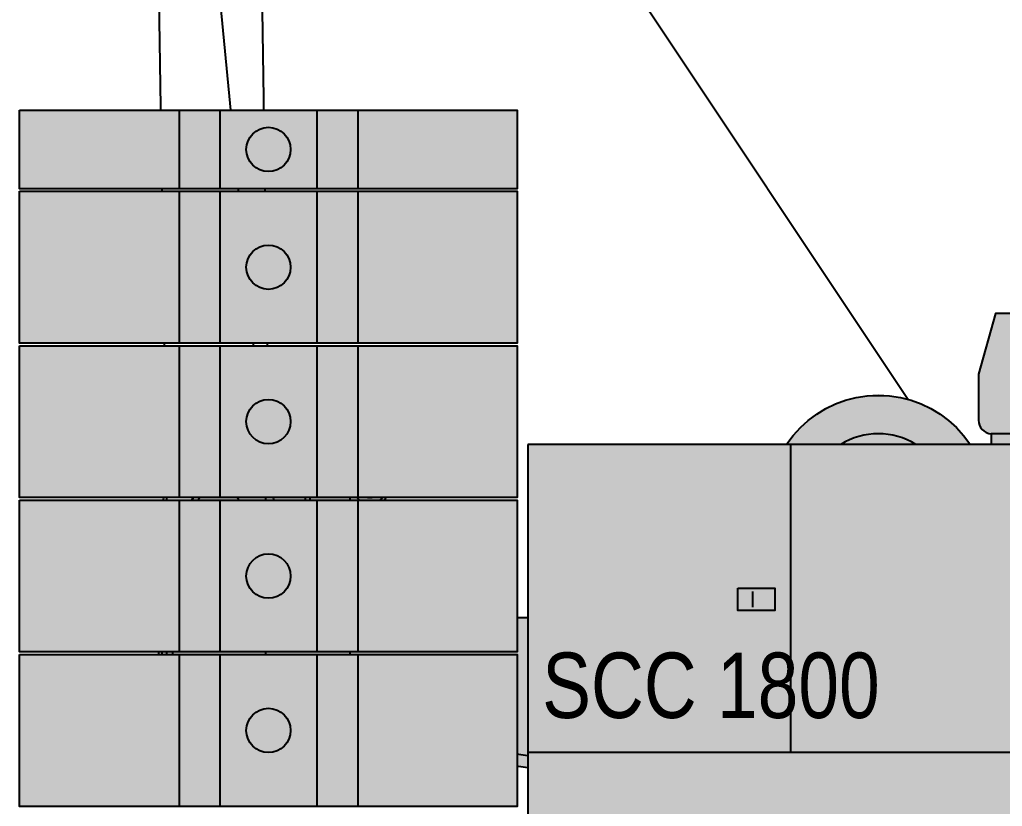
# Model space of a CAD drawing. Header units: millimetres. Extents: x -6554 to 5456, y -10594 to 19581.
# Drawn here: x -6554 to -2802, y 1887 to 4893 of the extents above; entities that cross this region are included whole.
import ezdxf
from ezdxf.enums import TextEntityAlignment as Align

# ---------------------------------------------------------------- set-up
doc = ezdxf.new("R2010")
doc.units = ezdxf.units.MM
doc.set_wipeout_variables(frame=1)
doc.layers.add('Техника. Кран SANY SCC 1800', color=251, linetype='Continuous')
doc.layers.add('Техника. Кран SANY SCC 1800 Штрих', color=7, linetype='Continuous', true_color=0xffe494)
doc.styles.get("Standard").update_dxf_attribs({"font": 'arial.ttf'})

# ---------------------------------------------------------------- blocks, each defined once
blk = doc.blocks.new('BLOCK-20201115.183852')
at = {"color": 0, "linetype": 'ByBlock', "lineweight": -2, "transparency": 16777216}
blk.add_wipeout([(-8014.682305156217, 205.3915074275974), (-8014.682305156217, 205.3915074275974), (-8009.258446934469, 225.39976104274592), (-7994.472023432292, 239.92939045137064), (-7974.371826675512, 245.0019185268493), (-7954.46165657454, 239.22839470789222), (-7940.193280280902, 224.18971495596998), (-7937.798180402704, 218.8298739721531), (-7926.949311261511, 188.76372692053974), (-7926.949311261511, 188.76372692053974), (-7918.657368144166, 177.49678084882453), (-7906.971385924137, 169.80664339898613), (-7893.343185909374, 166.64870755387528), (-7879.46588304716, 168.41530306915138), (-7879.46588304716, 168.4153030691523), (-7200.557668804338, 250.08001739909287), (-7200.557668804338, 250.08001739909287), (-7170.069756537493, 247.26247524371047), (-7142.523446236444, 233.89639403093315), (-7121.442635963422, 211.6916473217061), (-7109.52411616547, 183.48880661347084), (-7108.292579201083, 152.89575748636344), (-7109.195104027613, 147.6574832146389), (-6593.32249239972, 147.6574832146389), (-6601.100612934332, 134.6379953300011), (-443.5866007652812, 134.6379953300011), (-399.66496327572986, 134.76916546371558), (7.231291450249046, 107.36328433668677), (7.231291450249046, 107.36328433668677), (40.70179437698198, 99.61189855681096), (70.02323257481385, 81.70626230205471), (92.20663352080055, 55.47164261457874), (104.9906628477247, 23.582347516609843), (107.07214053648568, -10.71088794328989), (98.23888464782158, -43.91227553601402), (79.39134075200627, -72.6373279601994), (52.45079219297031, -93.95786714229234), (20.16350806067703, -105.70051722809058), (7.23129145025041, -107.36328433668768), (-399.66496327572986, -134.7691654637174), (-443.5866007652812, -134.637995330002), (-6601.100612934332, -134.637995330002), (-6593.32249239972, -147.6574832146398), (-7775.872787618349, -147.6574832146398), (-7775.872787618349, -158.51605995675754), (-8033.6751748357, -158.51605995675754), (-8033.6751748357, 158.51605995675618), (-8014.682305156217, 158.51605995675618)], dxfattribs=at)
blk = doc.blocks.new('BLOCK-20201115.205553')
at = {"color": 0, "linetype": 'ByBlock', "lineweight": -2, "transparency": 16777216}
blk.add_wipeout([(-2505.42382896743, 2827.5369490586427), (-2521.8124970843955, 2893.6733015160917), (-2548.6500350041047, 2956.3019859780215), (-2585.234187442733, 3013.784203657676), (-2630.607660388022, 3064.6158228715767), (-2683.5831705199944, 3107.466737509204), (-2742.774512739851, 3141.215671792166), (-2806.6328328659997, 3164.9795205900828), (-2873.487156353049, 3178.136457547933), (-2941.588112522669, 3180.3422063567177), (-3009.1537101785448, 3171.5390493986597), (-3074.4159667993067, 3151.9573380385746), (-3135.667171167802, 3122.10946504178), (-3191.304568886919, 3082.776456841685), (-3239.872301500363, 3034.9875364959307), (-3280.099501801418, 2979.993192105232), (-3310.933548493396, 2919.232455411042), (-3331.5676100302776, 2854.2952467898194), (-3341.46175690048, 2786.880771958855), (-3340.357089910668, 2718.7530590230353), (-3328.2825147761396, 2651.694799320411), (-3305.5539857477506, 2587.460699908732), (-3272.766238067291, 2527.731568313953), (-3230.777225587391, 2474.0703310007234), (-3180.6856707752477, 2427.8811364253042), (-3123.8023145470743, 2390.3726128174276), (-3061.615618236116, 2362.5262421211833), (-2995.752815167526, 2345.0706776510215), (-2927.9373309998273, 2338.4626774902636), (-2859.9436870108075, 2342.875152546099), (-2793.5510663692307, 2358.192642006438), (-2730.496758419299, 2384.01433459192), (-2672.4306991968097, 2419.6645565462677), (-2620.87229771096, 2464.2104519267386), (-2577.1706777143595, 2516.486392556216), (-2542.4693753110314, 2575.1244789040556), (-2517.6764161567316, 2638.590333782069), (-2503.4405552385906, 2705.2232522454183), (-2499.912871361862, 2759.623512204854)], dxfattribs=at)
at = {"layer": 'Техника. Кран SANY SCC 1800 Штрих', "true_color": 0xadadad, "transparency": 16777216}
h = blk.add_hatch(color=253, dxfattribs=at)
h.dxf.hatch_style = 1
edge = h.paths.add_edge_path()
edge.add_arc((-2921.128737215477, 2759.623512204857), 421.215865853615, 0, 360)
at = {"color": 0, "linetype": 'ByBlock', "lineweight": -2, "transparency": 16777216}
blk.add_circle((-2921.128737215477, 2759.623512204857), 421.215865853615, dxfattribs=at)
blk.add_wipeout([(-4259.619102375178, 2330.6040068283864), (-4861.159300513558, 2330.6040068283864), (-4861.159300513558, 2540.218165711998), (-4830.71693107755, 2712.6985898673147), (-4793.5224210060005, 2807.386574657299), (-4793.5224210060005, 2807.386574657299), (-4790.393456193539, 2835.419097500663), (-4798.161308652901, 2862.535019501047), (-4815.658468340827, 2884.6588112333984), (-4840.2551080597805, 2898.465261620713), (-4861.159300513558, 2902.056326844303), (-5221.863138858593, 2902.056326844303), (-5476.606891511157, 2834.4012147337735), (-5476.606891511157, 2834.4012147337735), (-5504.197585647626, 2820.324422820636), (-5527.739238012207, 2800.19501454709), (-5545.930634505989, 2775.1255995737793), (-5557.766284892765, 2746.5018357852787), (-5557.766284892765, 2746.5018357852787), (-5638.901368137063, 2401.601762817907), (-5669.337660038756, 2404.9626392998653), (-5669.337660038756, 2404.9626392998653), (-5689.300502075388, 2401.0521297071537), (-5705.710902338322, 2389.031068578267), (-5715.459707267244, 2371.176994815901), (-5716.699885036731, 2350.8725838036553), (-5716.699885036731, 2350.8725838036553), (-5703.146983491053, 2235.885634366783), (-5703.146983491053, 2235.885634366783), (-5702.00896862562, 2232.2439441207625), (-5699.781076786769, 2229.146609195979), (-5696.690452236628, 2226.909417748657), (-5693.052198976533, 2225.7604621806267), (-5693.052198976533, 2225.7604621806267), (-5679.499297430855, 2225.7604621806267), (-5679.499297430855, 2225.7604621806267), (-5675.850953740758, 2226.9204295841673), (-5672.748157527705, 2229.162881750569), (-5670.5019932689975, 2232.2629917778495), (-5669.337660038756, 2235.909944504073), (-5669.337660038756, 2235.909944504073), (-5669.337660038756, 2083.7041748583542), (-5676.108033277269, 2083.7224074613405), (-5676.108033277269, 1833.510319283952), (-5665.988938625439, 1738.8344895626096), (-5655.839456302007, 1738.8344895626096), (-5655.839456302007, 1735.394605134435), (-5638.931755808699, 1735.394605134435), (-5638.931755808699, 1738.8344895626096), (-5635.528336586467, 1738.8344895626096), (-5628.77619595093, 1833.510319283952), (-5628.77619595093, 1859.7265130683409), (-5625.378854263014, 1857.1580053441353), (-4939.344017606592, 1857.1580053441353), (-4259.603700510094, 1758.688750984158), (-4259.598046138831, 1548.725790673776), (-3022.0177160231547, 1548.725790673776), (-2742.158576356527, 1512.1968675961393), (-2738.0467109659803, 1508.0850022055924), (-1700.5079607648804, 1508.0850022055924), (-1598.8933005390863, 1491.8598036374888), (1187.9749164598006, 1491.8598036374888), (1224.5690790532185, 1471.467173930323), (1578.5784628798497, 1471.467173930323), (1598.9155268384966, 1487.7312685223915), (1598.9155268384966, 1516.1809317650914), (1521.6235706459297, 1516.1809317650914), (1521.6235706459297, 1540.5909650903159), (1529.6806041814598, 1540.6298611142888), (1529.6806041814598, 1548.742460398334), (1452.444213737413, 1548.742460398334), (1452.444213737413, 1540.6298611142888), (1460.5568130214633, 1540.6298611142888), (1460.5568130214633, 1516.1809317650914), (1330.3662642370055, 1516.1976014896418), (1330.3662642370055, 1516.1976014896418), (1311.192399374343, 1527.0403939548455), (1295.641563565086, 1542.64086663514), (1284.8599297389978, 1561.849188119727), (1279.642157230257, 1583.249610831957), (1279.642157230257, 1816.5661535846912), (1523.0960272377934, 2171.6582516157832), (1523.0960272377934, 2171.6582516157832), (1548.1208344288902, 2208.3751640887476), (1563.361428196465, 2250.1135988714586), (1567.8841971624634, 2294.3167344771955), (1561.412084630057, 2338.276766277306), (1544.341560578856, 2379.3007817452763), (1517.7183346266497, 2414.8757234373807), (1483.1732977379602, 2442.822334374272), (1442.8226167752118, 2461.4286554061537), (1399.138101920712, 2469.554896752913), (1354.7957880281483, 2466.7032594771963), (1350.6642233570633, 2465.86561077485), (1350.6642233570633, 2465.86561077485), (1301.2646900413592, 2464.3555712359566), (1252.7558122372134, 2473.815110622252), (1207.5430794013778, 2493.775143205733), (1167.8685296322465, 2523.245878042774), (1135.6995700414918, 2560.7659013645525), (1118.7885635939856, 2590.2668506740156), (1000.8280360589733, 3049.990071061652), (1013.0525007335723, 3306.3148689885456), (1013.0525007335723, 3306.3148689885456), (1015.5350545104379, 3330.333592872702), (1009.6162229663473, 3353.7436249835528), (996.016278309789, 3373.69616055217), (976.3902198594874, 3387.763143170475), (976.3902198594874, 3387.763143170475), (748.5706509238107, 3501.617361889791), (748.5706509238107, 3501.617361889791), (707.839952115346, 3509.6712521700592), (666.4231522949494, 3506.7551474549155), (627.2228313279861, 3493.0734147371804), (592.986233396719, 3469.584899752933), (566.1127341227511, 3437.935728976361), (555.0595207224355, 3417.571725337719), (455.6391378713506, 3200.451004906531), (44.741540709026594, 2993.0462919774354), (-28.43855009299682, 3094.759394644937), (-28.43855009299682, 3094.759394644937), (-44.947247732664664, 3117.156630476218), (-68.8103215106255, 3131.464914108701), (-96.34375537273809, 3135.475311894538), (-123.29689773415475, 3128.568692787827), (-145.50868325631473, 3111.8113106964174), (-159.5500241688767, 3087.790194652044), (-162.74096426799952, 3074.3945478120295), (-162.74096426799952, 3005.2707566520367), (-174.96542894259596, 3005.2707566520367), (-174.96542894259596, 2993.0462919774354), (-2103.345941941054, 2993.0462919575066), (-2187.468988258428, 3081.159580237955), (-1851.1117896502874, 3330.752685188035), (-1912.1340946759371, 3408.0779808297148), (-2241.7223320276316, 3243.281083866441), (-2241.7223320276316, 3243.281083866441), (-2269.5756434824166, 3226.734657021546), (-2301.352170068086, 3220.4224816056512), (-2333.4149125273816, 3225.067021014419), (-2362.094112612949, 3240.1366820186586), (-2384.107277220052, 3263.906658550227), (-2396.934877881346, 3293.6563452982427), (-2399.1087247381406, 3325.980726037462), (-2390.3800089918323, 3357.1800965719904), (-2371.8239756144612, 3383.6068251811157), (-2387.342718984073, 3493.4714231566277), (-2473.5481914316624, 3493.4714231566277), (-2538.7212578718245, 3261.6066677286317), (-2538.7212578718245, 3085.2797203704276), (-2538.7212578718245, 3085.2797203704276), (-2535.0480425207124, 3066.1587662906504), (-2524.551323976008, 3049.7599158513713), (-2508.7254395832533, 3038.4177476669474), (-2489.823399173438, 3033.746959266441), (-2489.823399173438, 2993.046291953511), (-4259.636942162801, 2993.0462919352212)], dxfattribs=at)
at = {"layer": 'Техника. Кран SANY SCC 1800 Штрих', "transparency": 16777216}
h = blk.add_hatch(color=256, dxfattribs=at)
h.dxf.hatch_style = 1
edge = h.paths.add_edge_path()
edge.add_line((-4259.636942162801, 2993.046291977438), (-4259.619102375179, 2330.604006828389))
edge.add_line((-4259.619102375178, 2330.604006828389), (-4861.159300513557, 2330.604006828389))
edge.add_line((-4861.159300513558, 2330.604006828389), (-4861.159300513558, 2540.218165712))
edge.add_line((-4861.159300513558, 2540.218165712), (-4830.71693107755, 2712.698589867317))
edge.add_line((-4830.71693107755, 2712.698589867317), (-4793.522421006001, 2807.386574657301))
edge.add_arc((-4862.893790844264, 2829.320631664315), 72.75637298562813, 342.4539242559648, 448.6339562123362)
edge.add_line((-4861.159300513558, 2902.056326844306), (-5221.863138858593, 2902.056326844306))
edge.add_line((-5221.863138858593, 2902.056326844306), (-5476.606891511157, 2834.401214733776))
edge.add_arc((-5430.942051540766, 2710.820083471961), 131.7481446300903, 110.2799289347394, 164.2861556031438)
edge.add_line((-5557.766284892765, 2746.50183578528), (-5638.901368137063, 2401.601762817909))
edge.add_line((-5638.901368137063, 2401.601762817909), (-5669.337660038756, 2404.962639299867))
edge.add_arc((-5670.550385593142, 2358.243888017012), 46.73448859995808, 88.513049817532, 189.0750045166855)
edge.add_line((-5716.699885036731, 2350.872583803657), (-5703.146983491053, 2235.885634366785))
edge.add_arc((-5691.319162985506, 2237.583127097474), 11.94900914227496, 188.1671470396083, 261.6606385438185)
edge.add_line((-5693.052198976533, 2225.760462180629), (-5679.499297430855, 2225.760462180629))
edge.add_arc((-5681.292313786998, 2237.717270532336), 12.09049931197245, 278.5283994222414, 351.4030239497716)
edge.add_line((-5669.337660038756, 2235.909944504076), (-5669.337660038756, 2083.704174858356))
edge.add_line((-5669.337660038756, 2083.704174858356), (-5676.108033277269, 2083.722407461342))
edge.add_line((-5676.108033277269, 2083.722407461342), (-5676.108033277269, 1833.510319283954))
edge.add_line((-5676.108033277269, 1833.510319283954), (-5665.98893862544, 1738.834489562612))
edge.add_line((-5665.98893862544, 1738.834489562612), (-5655.839456302008, 1738.834489562612))
edge.add_line((-5655.839456302008, 1738.834489562612), (-5655.839456302008, 1735.394605134437))
edge.add_line((-5655.839456302008, 1735.394605134437), (-5638.931755808699, 1735.394605134437))
edge.add_line((-5638.931755808699, 1735.394605134437), (-5638.931755808699, 1738.834489562612))
edge.add_line((-5638.931755808699, 1738.834489562612), (-5635.528336586467, 1738.834489562612))
edge.add_line((-5635.528336586467, 1738.834489562612), (-5628.77619595093, 1833.510319283954))
edge.add_line((-5628.77619595093, 1833.510319283954), (-5628.77619595093, 1859.726513068343))
edge.add_line((-5628.77619595093, 1859.726513068343), (-5625.378854263014, 1857.158005344138))
edge.add_line((-5625.378854263014, 1857.158005344138), (-4939.344017606592, 1857.158005344138))
edge.add_line((-4939.344017606592, 1857.158005344138), (-4259.603700510094, 1758.68875098416))
edge.add_line((-4259.603700510095, 1758.68875098416), (-4259.598046138833, 1548.725790673778))
edge.add_line((-4259.598046138832, 1548.72579067378), (-3022.017716023154, 1548.72579067378))
edge.add_line((-3022.017716023154, 1548.72579067378), (-2742.158576356527, 1512.196867596143))
edge.add_line((-2742.158576356527, 1512.19686759614), (-2738.04671096598, 1508.085002205593))
edge.add_line((-2738.04671096598, 1508.085002205597), (-1700.50796076488, 1508.085002205597))
edge.add_line((-1700.50796076488, 1508.085002205597), (-1598.893300539086, 1491.859803637493))
edge.add_line((-1598.893300539086, 1491.85980363749), (1187.974916459802, 1491.85980363749))
edge.add_line((1187.9749164598, 1491.85980363749), (1224.569079053217, 1471.467173930323))
edge.add_line((1224.569079053221, 1471.467173930323), (1578.578462879852, 1471.467173930323))
edge.add_line((1578.57846287985, 1471.467173930323), (1598.915526838497, 1487.731268522391))
edge.add_line((1598.915526838497, 1487.731268522395), (1598.915526838497, 1516.180931765095))
edge.add_line((1598.915526838497, 1516.180931765091), (1521.62357064593, 1516.180931765091))
edge.add_line((1521.62357064593, 1516.180931765091), (1521.62357064593, 1540.590965090316))
edge.add_line((1521.62357064593, 1540.59096509032), (1529.68060418146, 1540.629861114292))
edge.add_line((1529.68060418146, 1540.629861114292), (1529.68060418146, 1548.742460398338))
edge.add_line((1529.68060418146, 1548.742460398338), (1452.444213737414, 1548.742460398338))
edge.add_line((1452.444213737414, 1548.742460398338), (1452.444213737414, 1540.629861114292))
edge.add_line((1452.444213737414, 1540.629861114292), (1460.556813021463, 1540.629861114292))
edge.add_line((1460.556813021463, 1540.629861114292), (1460.556813021463, 1516.180931765095))
edge.add_line((1460.556813021463, 1516.180931765091), (1330.366264237005, 1516.197601489643))
edge.add_arc((1360.348271475847, 1591.590778924327), 81.13600903278038, 185.9007041795566, 248.313504356995, ccw=False)
edge.add_line((1279.642157230257, 1583.249610831959), (1279.642157230257, 1816.566153584694))
edge.add_line((1279.642157230257, 1816.566153584694), (1523.096027237794, 2171.658251615785))
edge.add_arc((1388.399963809432, 2290.348224204105), 179.5281011321452, 318.614502871259, 462.1337248923635)
edge.add_arc((1319.225566674831, 2685.567084822878), 221.9394665958689, 205.4293249236177, 278.1435787538353, ccw=False)
edge.add_line((1118.788563593986, 2590.266850674017), (1000.828036058974, 3049.990071061655))
edge.add_line((1000.828036058974, 3049.990071061655), (1013.052500733573, 3306.314868988547))
edge.add_arc((946.4967327958657, 3325.331672729168), 69.21928250341192, 344.0539116355132, 424.4139306612613)
edge.add_line((976.3902198594878, 3387.763143170478), (748.5706509238116, 3501.617361889794))
edge.add_arc((698.0500033160679, 3353.140817925294), 156.8362838833791, 71.20860808302686, 155.7438739604852)
edge.add_line((555.059520722436, 3417.571725337721), (455.6391378713506, 3200.451004906534))
edge.add_line((455.6391378713488, 3200.451004906534), (44.74154070902478, 2993.046291977438))
edge.add_line((44.74154070902659, 2993.046291977438), (-28.43855009299659, 3094.75939464494))
edge.add_arc((-92.5849392627315, 3064.760750472018), 70.81439045651985, 25.06357029564548, 172.1810680644573)
edge.add_line((-162.7409642679995, 3074.394547812031), (-162.7409642679995, 3005.270756652038))
edge.add_line((-162.7409642679995, 3005.270756652038), (-174.9654289425962, 3005.270756652038))
edge.add_line((-174.9654289425962, 3005.270756652038), (-174.9654289425962, 2993.046291977438))
edge.add_line((-174.9654289425962, 2993.046291977438), (-2103.345941941054, 2993.046291957508))
edge.add_line((-2103.345941941054, 2993.046291957507), (-2187.468988258428, 3081.159580237957))
edge.add_line((-2187.468988258428, 3081.159580237958), (-1851.111789650287, 3330.752685188038))
edge.add_line((-1851.111789650287, 3330.752685188038), (-1912.134094675937, 3408.077980829717))
edge.add_line((-1912.134094675937, 3408.077980829717), (-2241.722332027632, 3243.281083866443))
edge.add_arc((-2303.852843198387, 3316.151492059176), 95.76166669662366, 135.218221598061, 310.4514567614671, ccw=False)
edge.add_line((-2371.823975614461, 3383.606825181118), (-2387.342718984073, 3493.47142315663))
edge.add_line((-2387.342718984073, 3493.47142315663), (-2473.548191431662, 3493.47142315663))
edge.add_line((-2473.548191431662, 3493.47142315663), (-2538.721257871824, 3261.606667728634))
edge.add_line((-2538.721257871824, 3261.606667728634), (-2538.721257871824, 3085.27972037043))
edge.add_arc((-2487.117504797312, 3085.27972037043), 51.6037530745125, 179.9999999999995, 266.9942600558082)
edge.add_line((-2489.823399173438, 3033.746959266444), (-2489.823399173438, 2993.046291953514))
edge.add_line((-2489.823399173438, 2993.046291953513), (-4259.636942162801, 2993.046291935222))
at = {"color": 0, "linetype": 'ByBlock', "lineweight": -2, "transparency": 16777216}
for points in [[(-4259.636942162801, 2993.046291977438), (-4259.619102375178, 2330.604006828389), (-4861.159300513558, 2330.604006828389), (-4861.159300513558, 2540.218165712), (-4830.71693107755, 2712.698589867317), (-4793.522421006001, 2807.386574657301, 0.499562801923729), (-4861.159300513558, 2902.056326844306), (-5221.863138858593, 2902.056326844306), (-5476.606891511157, 2834.401214733776, 0.2401074941935553), (-5557.766284892765, 2746.50183578528), (-5638.901368137063, 2401.601762817909), (-5669.337660038756, 2404.962639299867, 0.4692962388056053), (-5716.699885036731, 2350.872583803657), (-5703.146983491053, 2235.885634366785, 0.3321396460347665), (-5693.052198976533, 2225.760462180629), (-5679.499297430855, 2225.760462180629, 0.3291441186597011), (-5669.337660038756, 2235.909944504076), (-5669.337660038756, 2083.704174858356), (-5676.108033277269, 2083.722407461342), (-5676.108033277269, 1833.510319283954), (-5665.98893862544, 1738.834489562612), (-5655.839456302008, 1738.834489562612), (-5655.839456302008, 1735.394605134437), (-5638.931755808699, 1735.394605134437), (-5638.931755808699, 1738.834489562612), (-5635.528336586467, 1738.834489562612), (-5628.77619595093, 1833.510319283954), (-5628.77619595093, 1859.726513068343), (-5625.378854263014, 1857.158005344138), (-4939.344017606592, 1857.158005344138), (-4259.603700510095, 1758.68875098416), (-4259.598046138832, 1548.72579067378)], [(-2387.342718984073, 3493.47142315663), (-2473.548191431662, 3493.47142315663), (-2538.721257871824, 3261.606667728634), (-2538.721257871824, 3085.27972037043, 0.3989305146151569), (-2489.823399173438, 3033.746959266444), (-2489.823399173438, 2993.046291953513), (-4259.636942162801, 2993.046291935223)], [(-2268.513866939582, 3033.675967295918), (-2487.117504797312, 3033.675967295918, -0.01311576661623277), (-2489.823399173438, 3033.746959266444, -0.01311576661623277)]]:
    blk.add_lwpolyline(points, format="xyb", dxfattribs=at)
for points in [[(-3254.697040713276, 1817.263940125571), (-3254.697040713276, 2993.046291945609)], [(-2103.345941941054, 2993.046291957507), (-2489.823399173438, 2993.046291953513)], [(-5260.179816648757, 2847.929806142141), (-5246.687690446328, 2868.204460651736), (-4955.859440372191, 2868.204460651743), (-4938.96389494753, 2847.966271348103)], [(-5108.004434674658, 2486.109877612815), (-5108.004434674658, 2847.929806142141)], [(-5091.040257992892, 2486.109877612815), (-5091.040257992892, 2847.929806142141)], [(-5260.179816648757, 2452.294476626199), (-5101.264449107777, 2489.507219300724), (-4938.939584810236, 2452.294476626199)], [(-5638.901368137063, 2401.601762817909), (-5638.931755808699, 1738.834489562612)], [(-3401.223919562879, 2431.548846598927), (-3401.223919562879, 2370.593220471505)], [(-5655.827301233352, 2330.604006828389), (-5669.349815107402, 2344.108288099467)], [(-5669.337660038756, 2235.909944504076), (-5669.331582504437, 2344.096133030815), (-5638.943910877337, 2344.096133030818)], [(-5655.839456302008, 1738.834489562612), (-5655.839456302008, 2330.567541622449), (-5638.931755808699, 2330.604006828389)], [(-4861.159300513558, 2330.604006828389), (-5638.904623361908, 2330.604006828389)], [(-4259.604883176267, 1802.60452500841), (-4932.205676777674, 1901.141121257175), (-5615.217216870922, 1901.141121257175), (-5615.217216870922, 2330.604006828389)], [(-4259.619102375178, 2330.604006828389), (-4259.603700510095, 1758.68875098416)], [(-4259.61471586339, 1817.263940125571), (488.6013758180015, 1817.263940125571)]]:
    blk.add_lwpolyline(points, dxfattribs=at)
for points in [[(-5277.08143960774, 2868.204460651743), (-4922.031884316926, 2868.204460651743), (-4922.031884316926, 2878.372175578159), (-5277.08143960774, 2878.372175578159)], [(-5260.179816648757, 2847.929806142141), (-4938.939584810236, 2847.929806142141), (-4938.939584810236, 1877.456969991028), (-5260.179816648757, 1877.456969991028)], [(-3458.139915772834, 2443.845546746603), (-3316.162464346693, 2443.845546746603), (-3316.162464346693, 2358.329859772944), (-3458.139915772834, 2358.329859772944)]]:
    blk.add_lwpolyline(points, close=True, dxfattribs=at)
for centre, radius in [((-5440.701813794512, 2719.962873856746), 219.3633047135624), ((-4862.89379084426, 2829.320631664317), 62.61699605906233), ((-4862.89379084426, 2829.320631664317), 40.70712799486005), ((-5440.701813794512, 2719.962873856746), 99.44639637178967), ((-5440.701813794512, 2719.962873856746), 31.11336296454857)]:
    blk.add_circle(centre, radius, dxfattribs=at)
blk.add_arc((-2921.128737215477, 2759.623512204855), 274.0837790639869, 58.39132105121278, 121.6086789500026, dxfattribs=at)
blk = doc.blocks.new('BLOCK-20201125.10391101')
at = {"color": 0, "linetype": 'ByBlock', "lineweight": -2, "transparency": 16777216}
blk.add_wipeout([(-950, 150), (950, 150), (950, -150), (-950, -150)], dxfattribs=at)
at = {"layer": 'Техника. Кран SANY SCC 1800 Штрих', "transparency": 16777216}
h = blk.add_hatch(color=256, dxfattribs=at)
h.dxf.hatch_style = 1
h.set_gradient(color1=(132, 132, 132), color2=(173, 173, 173), tint=1)
h.paths.add_polyline_path([(-340.7903502324889, -150), (-340.7903502324889, 150), (-950, 150), (-950, -150)])
at = {"layer": 'Техника. Кран SANY SCC 1800 Штрих', "true_color": 0xadadad, "transparency": 16777216}
h = blk.add_hatch(color=253, dxfattribs=at)
h.dxf.hatch_style = 1
h.paths.add_polyline_path([(-185.1985939332335, 150), (-340.7903502324889, 150), (-340.7903502324889, -150), (-185.1985939332335, -150)])
h.paths.add_polyline_path([(185.1985939332336, -150), (340.7903502324889, -150), (340.7903502324889, 150), (185.1985939332335, 150)])
at = {"layer": 'Техника. Кран SANY SCC 1800 Штрих', "true_color": 0x969696, "transparency": 16777216}
h = blk.add_hatch(color=252, dxfattribs=at)
h.dxf.hatch_style = 1
h.paths.add_polyline_path([(185.1985939332335, 150), (-185.1985939332336, 150), (-185.1985939332334, -150), (185.1985939332335, -150)])
h.paths.add_polyline_path([(-84.68705977837499, 0, -1), (84.68705977837544, 0, -1)], flags=16)
at = {"layer": 'Техника. Кран SANY SCC 1800 Штрих', "transparency": 16777216}
h = blk.add_hatch(color=256, dxfattribs=at)
h.dxf.hatch_style = 1
h.set_gradient(color1=(132, 132, 132), color2=(173, 173, 173), rotation=180, tint=1)
h.paths.add_polyline_path([(950, -150), (950, 150), (340.7903502324889, 150.0000000000001), (340.7903502324889, -150)])
at = {"layer": 'Техника. Кран SANY SCC 1800 Штрих', "true_color": 0xadadad, "transparency": 16777216}
h = blk.add_hatch(color=253, dxfattribs=at)
h.dxf.hatch_style = 1
edge = h.paths.add_edge_path()
edge.add_arc((2.273736754432321e-13, 0), 84.68705977837521, 0, 360)
at = {"color": 0, "linetype": 'ByBlock', "lineweight": -2, "transparency": 16777216}
blk.add_lwpolyline([(-950, 150), (950, 150), (950, -150), (-950, -150)], close=True, dxfattribs=at)
for points in [[(-340.7903502324889, 150), (-340.7903502324889, -150)], [(-185.1985939332335, 150), (-185.1985939332335, -150)], [(185.1985939332335, 150), (185.1985939332335, -150)], [(340.7903502324889, 150), (340.7903502324889, -150)]]:
    blk.add_lwpolyline(points, dxfattribs=at)
blk.add_circle((2.273736754432321e-13, 0), 84.68705977837521, dxfattribs=at)
blk = doc.blocks.new('BLOCK-20201125.104223')
at = {"color": 0, "linetype": 'ByBlock', "lineweight": -2, "transparency": 16777216}
blk.add_wipeout([(-950, 290), (950, 290), (950, -290), (-950, -290)], dxfattribs=at)
at = {"layer": 'Техника. Кран SANY SCC 1800 Штрих', "transparency": 16777216}
h = blk.add_hatch(color=256, dxfattribs=at)
h.dxf.hatch_style = 1
h.set_gradient(color1=(132, 132, 132), color2=(173, 173, 173), tint=1)
h.paths.add_polyline_path([(-950, 290), (-950, -290.0000000000001), (-340.7903502324889, -290.0000000000001), (-340.7903502324889, 290)])
at = {"layer": 'Техника. Кран SANY SCC 1800 Штрих', "true_color": 0xadadad, "transparency": 16777216}
h = blk.add_hatch(color=253, dxfattribs=at)
h.dxf.hatch_style = 1
h.paths.add_polyline_path([(-185.1985939332335, 290), (-340.7903502324889, 290), (-340.7903502324889, -290), (-185.1985939332335, -290)])
h.paths.add_polyline_path([(185.1985939332335, -290), (340.7903502324889, -290.0000000000001), (340.7903502324889, 290), (185.1985939332335, 290)])
at = {"layer": 'Техника. Кран SANY SCC 1800 Штрих', "true_color": 0x969696, "transparency": 16777216}
h = blk.add_hatch(color=252, dxfattribs=at)
h.dxf.hatch_style = 1
h.paths.add_polyline_path([(185.1985939332335, 290), (-185.1985939332335, 290), (-185.1985939332335, -290), (185.1985939332335, -290.0000000000001)])
h.paths.add_polyline_path([(84.68705977837521, 0, -1), (-84.68705977837521, 0, -1)], flags=16)
at = {"layer": 'Техника. Кран SANY SCC 1800 Штрих', "transparency": 16777216}
h = blk.add_hatch(color=256, dxfattribs=at)
h.dxf.hatch_style = 1
h.set_gradient(color1=(132, 132, 132), color2=(173, 173, 173), rotation=180, tint=1)
h.paths.add_polyline_path([(340.7903502324889, 290), (340.7903502324889, -290.0000000000001), (950, -290.0000000000001), (950, 290)])
at = {"layer": 'Техника. Кран SANY SCC 1800 Штрих', "true_color": 0xadadad, "transparency": 16777216}
h = blk.add_hatch(color=253, dxfattribs=at)
h.dxf.hatch_style = 1
edge = h.paths.add_edge_path()
edge.add_arc((0, 0), 84.68705977837521, 0, 360)
at = {"color": 0, "linetype": 'ByBlock', "lineweight": -2, "transparency": 16777216}
blk.add_lwpolyline([(-950, 290), (950, 290), (950, -290), (-950, -290)], close=True, dxfattribs=at)
for points in [[(-340.7903502324889, 290), (-340.7903502324889, -290)], [(-185.1985939332335, 290), (-185.1985939332335, -290)], [(185.1985939332335, 290), (185.1985939332335, -290)], [(340.7903502324889, 290), (340.7903502324889, -290)]]:
    blk.add_lwpolyline(points, dxfattribs=at)
blk.add_circle((0, 0), 84.68705977837521, dxfattribs=at)
blk = doc.blocks.new('*U91')
at = {"color": 0, "linetype": 'ByBlock', "lineweight": -2, "transparency": 16777216}
blk.add_lwpolyline([(-5318.556307401556, 7584.642123320758), (-5244.280865919945, 2722.963741350107), (-5637.122761669079, 2716.96200636339), (-5711.398203150689, 7578.640388334039)], close=True, dxfattribs=at)
for points in [[(-5244.280865919945, 2722.963741350107), (-5711.398203150689, 7578.640388334039)], [(-5722.508846913501, 7541.562718716963), (-2552.38190235997, 2782.650159162144)]]:
    blk.add_lwpolyline(points, dxfattribs=at)
at = {"color": 0, "linetype": 'ByBlock', "lineweight": -2, "transparency": 16777216, "rotation": 325.7669504650943}
blk.add_blockref('BLOCK-20201115.183852', (685.6943494574093, 3362.438528978264), dxfattribs=at)
at = {"color": 0, "linetype": 'ByBlock', "lineweight": -2, "transparency": 16777216}
for name, p in [('BLOCK-20201125.10391101', (-5250, 4119.999999999998)), ('BLOCK-20201115.205553', (0, 0))]:
    blk.add_blockref(name, p, dxfattribs=at)
blk.add_blockref('BLOCK-20201125.104223', (-5250, 3669.999999999998), dxfattribs=at)
at = {"layer": 'Defpoints', "color": 250, "linetype": 'ByBlock', "lineweight": -2, "transparency": 16777216, "width": 0.8}
blk.add_attdef('МАРКА', text='', height=250, dxfattribs=at).set_placement((-3560.361426637033, 2072.499801215403), align=Align.MIDDLE_CENTER)
at = {"color": 0, "linetype": 'ByBlock', "lineweight": -2, "transparency": 16777216}
blk.add_blockref('BLOCK-20201125.104223', (-5250, 3080), dxfattribs=at)
blk.add_blockref('BLOCK-20201125.104223', (-5250, 2490), dxfattribs=at)
blk.add_blockref('BLOCK-20201125.104223', (-5250, 1900), dxfattribs=at)

msp = doc.modelspace()

# ---------------------------------------------------------------- block references
at = {"layer": 'Техника. Кран SANY SCC 1800', "transparency": 16777216}
msp.add_blockref('*U91', (-354.0914900682637, 276.6018240405383), dxfattribs=at).add_auto_attribs({'МАРКА': 'SCC 1800'})

doc.saveas('drawing.dxf')
